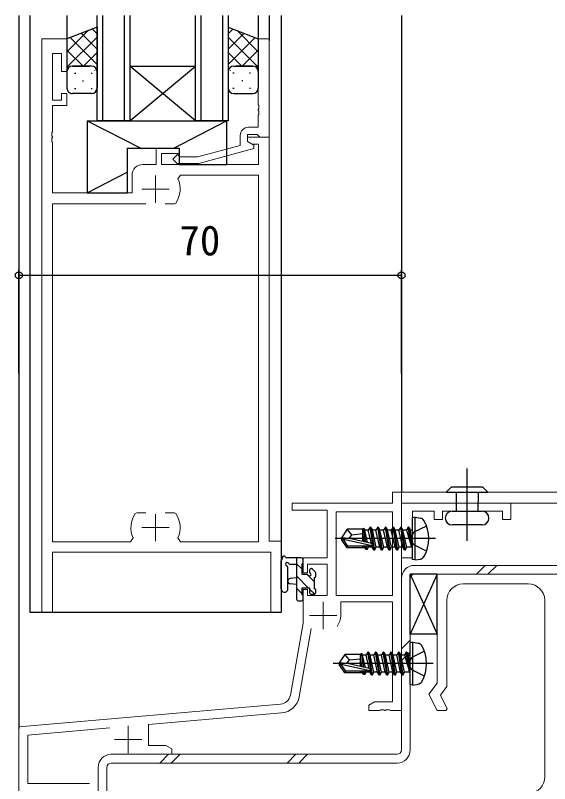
# Model space of a CAD drawing. Units: millimetres, scale not verified. Extents: x -437 to 438, y -281 to 278.
# Drawn here: x -329.6 to -231.9, y -176.9 to -36.2 of the extents above; entities that cross this region are included whole.
import ezdxf
from ezdxf.enums import TextEntityAlignment as Align

# ---------------------------------------------------------------- set-up
doc = ezdxf.new("R2010")
doc.units = ezdxf.units.MM
doc.header["$LTSCALE"] = 2
doc.layers.add('0-3_YKK_11', color=7, linetype='Continuous', lineweight=18)
doc.layers.add('0-9_YSS_K', color=3, linetype='Continuous', lineweight=18)
for name, color, linetype in [('0-4_YKK_12', 2, 'Continuous'), ('0-5_YKK_13', 4, 'Continuous'), ('0-7_YKK_D', 6, 'Continuous')]:
    doc.layers.add(name, color=color, linetype=linetype)
doc.styles.add('ＭＳ ゴシック', font='')
doc.styles.get('ＭＳ ゴシック').set_extended_font_data('MS Gothic')

msp = doc.modelspace()

# ---------------------------------------------------------------- linework, layer by layer
at = {"layer": '0-3_YKK_11'}
for p, q in [((-303.995, -65.515), (-303.995, -70.515)), ((-306.495, -68.015), (-301.495, -68.015)), ((-303.995, -127.515), (-303.995, -132.515)), ((-306.495, -130.015), (-301.495, -130.015))]:
    msp.add_line(p, q, dxfattribs=at)
at = {"layer": '0-3_YKK_11', "color": 4}
for p, q in [((-235.795, -140.315), (-247.695, -140.315)), ((-232.795, -175.672), (-232.795, -143.315))]:
    msp.add_line(p, q, dxfattribs=at)
at = {"layer": '0-3_YKK_11', "color": 211}
for p, q in [((-273.295, -143.615), (-273.295, -148.615)), ((-275.795, -146.115), (-270.795, -146.115)), ((-275.507, -148.463), (-277.711, -160.964)), ((-308.995, -166.315), (-308.995, -171.315)), ((-311.495, -168.815), (-306.495, -168.815))]:
    msp.add_line(p, q, dxfattribs=at)
at = {"layer": '0-3_YKK_11'}
for points in [[(-324.795, -40.515), (-324.795, -145.515), (-322.865, -145.515), (-322.865, -134.515), (-282.925, -134.515), (-282.925, -145.515), (-280.995, -145.515), (-280.995, -132.515), (-283.195, -132.515), (-283.195, -58.515), (-287.195, -58.515), (-287.195, -59.315), (-286.329, -59.815), (-285.125, -59.815), (-285.125, -63.515), (-302.895, -63.515), (-302.895, -61.515), (-299.695, -61.515), (-299.695, -60.515), (-303.895, -60.515), (-303.895, -63.515), (-306.295, -63.515)], [(-308.295, -65.515), (-308.295, -68.715), (-322.865, -68.715), (-322.865, -59.473), (-322.985, -59.29), (-322.985, -58.74), (-322.865, -58.557), (-322.865, -58.473), (-322.985, -58.29), (-322.985, -57.74), (-322.865, -57.557), (-322.865, -52.715), (-320.195, -52.715), (-320.195, -50.515), (-321.195, -50.515), (-321.195, -51.715), (-322.865, -51.715), (-322.865, -43.215), (-321.195, -43.215), (-321.195, -46.515), (-320.195, -46.515), (-320.195, -40.515), (-324.795, -40.515)], [(-283.195, -58.515), (-283.195, -40.515), (-285.195, -40.515), (-285.195, -52.557), (-285.075, -52.74), (-285.075, -53.29), (-285.195, -53.473), (-285.195, -53.557), (-285.075, -53.74), (-285.075, -54.29), (-285.195, -54.473), (-285.195, -56.715), (-286.995, -56.715)], [(-288.495, -58.215), (-288.495, -60.035), (-296.256, -62.115), (-299.546, -62.115), (-299.97, -61.691), (-300.819, -62.539), (-300.043, -63.315), (-296.098, -63.315), (-285.995, -60.608), (-285.995, -60.008), (-287.195, -59.315), (-287.195, -58.015), (-285.395, -58.015), (-285.195, -58.215), (-284.895, -58.515), (-283.195, -58.515)], [(-299.898, -66.152), (-299.443, -65.445), (-285.125, -65.445), (-285.125, -132.585), (-299.443, -132.585), (-299.898, -131.878)], [(-308.091, -131.878), (-308.546, -132.585), (-322.865, -132.585), (-322.865, -70.715), (-305.745, -70.715)], [(-302.245, -70.715), (-300.548, -70.715), (-300.302, -70.586)], [(-305.745, -127.315), (-307.441, -127.315), (-307.688, -127.443)], [(-300.302, -127.443), (-300.548, -127.315), (-302.245, -127.315)]]:
    msp.add_lwpolyline(points, dxfattribs=at)
at = {"layer": '0-3_YKK_11', "color": 211}
for points in [[(-279.316, -160.68), (-276.995, -147.515), (-276.995, -141.315), (-276.195, -141.315), (-276.195, -142.415), (-272.595, -142.415), (-272.595, -136.715), (-276.195, -136.715), (-276.195, -138.315), (-276.995, -138.315), (-276.995, -135.515), (-272.595, -135.515), (-272.595, -126.815), (-278.995, -126.815), (-278.995, -125.515), (-260.625, -125.515), (-260.625, -123.515), (-258.995, -123.515), (-258.995, -163.515), (-261.036, -163.515), (-261.22, -163.395), (-261.77, -163.395), (-261.953, -163.515), (-262.036, -163.515), (-262.22, -163.395), (-262.77, -163.395), (-262.953, -163.515), (-264.995, -163.515), (-264.995, -162.515), (-263.904, -161.885), (-260.625, -161.885), (-260.625, -143.615), (-270.095, -143.615), (-270.095, -146.115)], [(-314.495, -178.485), (-314.495, -188.515), (-315.995, -188.515), (-315.995, -183.973), (-315.875, -183.79), (-315.875, -183.24), (-315.995, -183.057), (-315.995, -178.515), (-328.995, -178.515), (-328.995, -166.515), (-281.111, -162.326)], [(-280.969, -163.949), (-305.295, -166.078), (-305.295, -169.885), (-302.086, -169.885), (-300.995, -170.515), (-300.995, -171.515), (-306.845, -171.515)], [(-312.364, -166.696), (-327.365, -168.008), (-327.365, -176.885), (-316.095, -176.885)]]:
    msp.add_lwpolyline(points, dxfattribs=at)
for points in [[(-238.995, -125.515), (-258.995, -125.515), (-258.995, -135.515), (-256.995, -135.515), (-256.995, -132.686), (-257.138, -132.494), (-257.138, -131.536), (-256.995, -131.344), (-256.995, -127.015), (-252.995, -127.015), (-252.995, -128.515), (-251.495, -128.515), (-251.495, -127.015), (-240.495, -127.015), (-240.495, -128.515), (-238.995, -128.515)], [(-260.625, -142.415), (-260.625, -127.145), (-270.965, -127.145), (-270.965, -142.415)]]:
    msp.add_lwpolyline(points, close=True, dxfattribs=at)
at = {"layer": '0-3_YKK_11', "color": 4}
msp.add_lwpolyline([(-250.695, -143.315), (-250.695, -159.115), (-251.887, -160.705), (-250.648, -163.183), (-250.853, -163.515), (-252.495, -163.515), (-253.995, -160.515), (-252.495, -158.515), (-252.495, -138.515), (-210.995, -138.515), (-210.995, -143.515), (-212.495, -143.515), (-212.495, -140.015), (-222.627, -140.015)], dxfattribs=at)
at = {"layer": '0-3_YKK_11'}
for centre, radius, start, end in [((-286.995, -58.215), 1.5, 90.00001, 179.99999), ((-306.295, -65.515), 2, 90.00001, 179.99999), ((-303.995, -68.015), 4.5, 325.15008, 24.45637), ((-303.995, -130.015), 4.5, 145.15008, 204.45637), ((-303.995, -130.015), 4.5, 335.54363, 34.84992)]:
    msp.add_arc(centre, radius, start, end, dxfattribs=at)
at = {"layer": '0-3_YKK_11', "color": 4}
for centre, start, end in [((-247.695, -143.315), 90.00001, 179.99999), ((-235.795, -143.315), 0.00001, 89.99999), ((-235.795, -175.672), 274.99999, 0)]:
    msp.add_arc(centre, 3, start, end, dxfattribs=at)
at = {"layer": '0-3_YKK_11', "color": 211}
for centre, radius, start, end in [((-273.295, -146.115), 3.2, 321.63348, 359.99999), ((-281.286, -160.333), 2, 275, 350), ((-281.286, -160.333), 3.63, 275.00001, 350.00001)]:
    msp.add_arc(centre, radius, start, end, dxfattribs=at)
at = {"layer": '0-4_YKK_12'}
for p, q in [((-328.995, -36.215), (-328.995, -166.79)), ((-326.995, -36.215), (-326.995, -145.515)), ((-320.195, -36.215), (-320.195, -40.515)), ((-314.695, -55.515), (-314.695, -36.215)), ((-313.695, -36.215), (-313.695, -55.515)), ((-309.695, -55.515), (-309.695, -36.215)), ((-296.695, -55.515), (-296.695, -36.215)), ((-295.695, -36.215), (-295.695, -55.515)), ((-291.695, -55.515), (-291.695, -36.215)), ((-285.195, -36.215), (-285.195, -40.515)), ((-283.195, -36.215), (-283.195, -40.815)), ((-280.995, -36.215), (-280.995, -145.515)), ((-258.995, -36.215), (-258.995, -123.515)), ((-308.695, -45.515), (-296.695, -45.515)), ((-308.695, -55.515), (-296.695, -45.515)), ((-296.695, -55.515), (-308.695, -45.515)), ((-308.695, -55.515), (-296.695, -55.515)), ((-326.995, -145.515), (-280.995, -145.515))]:
    msp.add_line(p, q, dxfattribs=at)
for points in [[(-308.695, -36.215), (-308.695, -55.515), (-314.695, -55.515)], [(-290.695, -36.215), (-290.695, -55.515), (-296.695, -55.515)]]:
    msp.add_lwpolyline(points, dxfattribs=at)
at = {"layer": '0-5_YKK_13'}
for p, q in [((-320.195, -42.874), (-316.313, -38.993)), ((-314.695, -39.583), (-315.575, -38.703)), ((-314.695, -38.358), (-314.695, -46.515)), ((-290.695, -38.358), (-290.695, -46.515)), ((-290.695, -39.583), (-289.815, -38.703)), ((-285.195, -42.874), (-289.076, -38.993)), ((-320.195, -45.703), (-314.695, -40.203)), ((-314.695, -45.24), (-319.638, -40.296)), ((-314.695, -42.411), (-317.606, -39.5)), ((-290.695, -42.411), (-287.783, -39.5)), ((-285.195, -45.703), (-290.695, -40.203)), ((-290.695, -45.24), (-285.752, -40.296)), ((-317.248, -45.515), (-320.195, -42.568)), ((-317.179, -45.515), (-314.695, -43.031)), ((-288.211, -45.515), (-290.695, -43.031)), ((-288.142, -45.515), (-285.195, -42.568)), ((-319.84, -45.751), (-320.195, -45.396)), ((-319.195, -45.515), (-316.095, -45.515)), ((-315.695, -45.515), (-319.195, -45.515)), ((-315.121, -46.286), (-315.095, -46.259)), ((-290.268, -46.286), (-290.295, -46.259)), ((-289.695, -45.515), (-286.195, -45.515)), ((-286.195, -45.515), (-289.295, -45.515)), ((-285.549, -45.751), (-285.195, -45.396)), ((-320.195, -46.515), (-320.195, -49.515)), ((-318.797, -46.777), (-318.597, -46.777)), ((-315.767, -46.777), (-315.567, -46.777)), ((-314.695, -46.515), (-314.695, -49.515)), ((-290.695, -46.515), (-290.695, -49.515)), ((-289.622, -46.777), (-289.822, -46.777)), ((-286.592, -46.777), (-286.792, -46.777)), ((-285.195, -46.515), (-285.195, -49.515)), ((-317.382, -48.192), (-317.182, -48.192)), ((-288.007, -48.192), (-288.207, -48.192)), ((-315.696, -50.515), (-319.195, -50.515)), ((-318.797, -49.607), (-318.597, -49.607)), ((-315.767, -49.607), (-315.567, -49.607)), ((-289.622, -49.607), (-289.822, -49.607)), ((-289.693, -50.515), (-286.195, -50.515)), ((-286.592, -49.607), (-286.792, -49.607)), ((-316.495, -55.515), (-316.495, -68.715)), ((-316.495, -55.515), (-290.995, -55.515)), ((-316.495, -55.515), (-306.687, -60.515)), ((-300.654, -60.515), (-290.995, -55.515)), ((-290.995, -55.515), (-290.995, -63.515)), ((-309.195, -60.515), (-309.195, -68.715)), ((-309.195, -60.515), (-299.695, -60.515)), ((-299.695, -60.515), (-299.695, -63.515)), ((-299.695, -63.515), (-290.995, -63.515)), ((-316.495, -68.715), (-309.195, -64.936)), ((-316.495, -68.715), (-309.195, -68.715)), ((-246.995, -132.41), (-246.995, -119.167)), ((-250.807, -123.515), (-249.837, -122.545)), ((-250.807, -123.515), (-243.195, -123.515)), ((-249.837, -122.545), (-244.165, -122.545)), ((-248.997, -123.515), (-249.001, -127.015)), ((-244.997, -123.515), (-245.001, -127.015)), ((-243.195, -123.515), (-244.165, -122.545)), ((-249.751, -127.015), (-244.251, -127.015)), ((-256.495, -128.103), (-256.995, -128.191)), ((-256.995, -135.838), (-256.995, -128.191)), ((-256.495, -128.103), (-255.52, -128.275)), ((-256.495, -135.927), (-256.495, -128.103)), ((-268.949, -130.315), (-269.995, -131.865)), ((-266.024, -130.315), (-268.949, -130.315)), ((-268.095, -131.315), (-268.949, -130.315)), ((-266.095, -132.559), (-266.095, -130.315)), ((-266.024, -130.315), (-265.929, -130.115)), ((-265.929, -130.115), (-265.727, -130.465)), ((-265.505, -132.693), (-265.929, -130.115)), ((-265.062, -130.465), (-265.727, -130.465)), ((-265.209, -132.76), (-265.727, -130.465)), ((-264.745, -129.915), (-265.062, -130.465)), ((-264.508, -132.92), (-265.062, -130.465)), ((-264.045, -134.115), (-264.745, -129.915)), ((-264.645, -129.915), (-264.745, -129.915)), ((-264.645, -129.915), (-263.945, -134.115)), ((-264.645, -129.915), (-264.327, -130.465)), ((-263.627, -133.565), (-264.327, -130.465)), ((-263.662, -130.465), (-264.327, -130.465)), ((-263.345, -129.915), (-263.662, -130.465)), ((-262.645, -134.115), (-263.345, -129.915)), ((-263.245, -129.915), (-263.345, -129.915)), ((-263.245, -129.915), (-262.545, -134.115)), ((-263.245, -129.915), (-262.927, -130.465)), ((-262.227, -133.565), (-262.927, -130.465)), ((-262.262, -130.465), (-262.927, -130.465)), ((-261.945, -129.915), (-262.262, -130.465)), ((-261.245, -134.115), (-261.945, -129.915)), ((-261.845, -129.915), (-261.945, -129.915)), ((-261.845, -129.915), (-261.145, -134.115)), ((-261.845, -129.915), (-261.527, -130.465)), ((-260.827, -133.565), (-261.527, -130.465)), ((-260.862, -130.465), (-261.527, -130.465)), ((-260.545, -129.915), (-260.862, -130.465)), ((-259.845, -134.115), (-260.545, -129.915)), ((-260.445, -129.915), (-260.545, -129.915)), ((-260.445, -129.915), (-259.745, -134.115)), ((-260.445, -129.915), (-260.127, -130.465)), ((-259.427, -133.565), (-260.127, -130.465)), ((-259.462, -130.465), (-260.127, -130.465)), ((-259.145, -129.915), (-259.462, -130.465)), ((-258.762, -133.565), (-259.462, -130.465)), ((-258.445, -134.115), (-259.145, -129.915)), ((-259.045, -129.915), (-259.145, -129.915)), ((-259.045, -129.915), (-258.727, -130.465)), ((-259.045, -129.915), (-258.345, -134.115)), ((-258.027, -133.565), (-258.727, -130.465)), ((-258.062, -130.465), (-258.727, -130.465)), ((-257.745, -129.915), (-258.062, -130.465)), ((-258.062, -130.465), (-257.145, -133.515)), ((-257.645, -129.915), (-257.745, -129.915)), ((-257.645, -129.915), (-257.745, -129.915)), ((-257.145, -133.515), (-257.745, -129.915)), ((-257.645, -129.915), (-257.327, -130.465)), ((-257.645, -129.915), (-257.045, -133.515)), ((-257.195, -130.465), (-257.327, -130.465)), ((-257.045, -133.515), (-257.327, -130.465)), ((-244.251, -129.515), (-249.751, -129.515)), ((-252.795, -132.015), (-271.105, -132.015)), ((-269.995, -131.865), (-269.995, -132.165)), ((-268.488, -132.015), (-269.995, -131.865)), ((-268.488, -132.015), (-269.995, -132.015)), ((-269.633, -132.165), (-269.995, -132.165)), ((-268.949, -133.715), (-269.995, -132.165)), ((-264.385, -133.358), (-269.633, -132.165)), ((-264.488, -132.924), (-268.488, -132.015)), ((-265.771, -132.633), (-266.095, -130.966)), ((-268.949, -133.715), (-268.79, -133.415)), ((-266.095, -133.715), (-266.095, -133.415)), ((-265.502, -134.015), (-265.619, -133.415)), ((-265.287, -134.015), (-265.386, -133.415)), ((-265.287, -134.015), (-265.027, -133.565)), ((-265.027, -133.565), (-265.062, -133.412)), ((-264.362, -133.565), (-265.027, -133.565)), ((-263.945, -134.115), (-263.627, -133.565)), ((-262.962, -133.565), (-263.627, -133.565)), ((-262.545, -134.115), (-262.227, -133.565)), ((-261.562, -133.565), (-262.227, -133.565)), ((-261.145, -134.115), (-260.827, -133.565)), ((-260.162, -133.565), (-260.827, -133.565)), ((-259.745, -134.115), (-259.427, -133.565)), ((-258.762, -133.565), (-259.427, -133.565)), ((-258.445, -134.115), (-258.762, -133.565)), ((-258.345, -134.115), (-258.027, -133.565)), ((-257.195, -133.565), (-258.027, -133.565)), ((-257.045, -133.515), (-257.145, -133.515)), ((-265.676, -133.715), (-268.949, -133.715)), ((-265.287, -134.015), (-265.502, -134.015)), ((-263.945, -134.115), (-264.045, -134.115)), ((-262.545, -134.115), (-262.645, -134.115)), ((-261.145, -134.115), (-261.245, -134.115)), ((-259.745, -134.115), (-259.845, -134.115)), ((-258.345, -134.115), (-258.445, -134.115)), ((-280.995, -141.243), (-280.995, -136.08)), ((-277.295, -135.515), (-279.975, -135.515)), ((-278.195, -135.515), (-278.195, -143.115)), ((-276.995, -136.415), (-276.995, -135.815)), ((-256.495, -135.927), (-256.995, -135.838)), ((-256.495, -135.927), (-255.52, -135.755)), ((-279.795, -141.243), (-279.792, -137.282)), ((-279.375, -136.715), (-278.195, -136.715)), ((-277.195, -137.613), (-278.195, -136.613)), ((-275.795, -137.815), (-275.795, -138.154)), ((-274.783, -138.103), (-275.283, -137.603)), ((-278.195, -139.215), (-279.339, -139.317)), ((-276.038, -141.015), (-278.195, -138.858)), ((-274.895, -139.913), (-276.184, -138.624)), ((-274.895, -141.215), (-274.895, -139.115)), ((-274.695, -138.915), (-274.695, -138.315)), ((-252.495, -138.515), (-257.395, -138.515)), ((-257.395, -149.515), (-257.395, -138.515)), ((-252.495, -138.515), (-257.395, -149.515)), ((-257.395, -138.515), (-252.495, -149.515)), ((-252.495, -149.515), (-252.495, -138.515)), ((-278.195, -140.415), (-279.339, -140.313)), ((-277.195, -142.103), (-278.195, -141.103)), ((-274.866, -142.186), (-275.795, -141.258)), ((-274.695, -141.915), (-274.695, -141.415)), ((-277.895, -143.415), (-277.295, -143.415)), ((-276.995, -143.115), (-276.995, -142.515)), ((-275.495, -142.215), (-274.995, -142.215)), ((-252.495, -149.515), (-257.395, -149.515)), ((-256.895, -151.003), (-257.395, -151.091)), ((-257.395, -158.738), (-257.395, -151.091)), ((-256.895, -151.003), (-255.92, -151.175)), ((-256.895, -158.827), (-256.895, -151.003)), ((-269.349, -153.215), (-270.395, -154.765)), ((-266.424, -153.215), (-269.349, -153.215)), ((-268.495, -154.215), (-269.349, -153.215)), ((-266.495, -155.459), (-266.495, -153.215)), ((-266.424, -153.215), (-266.329, -153.015)), ((-266.329, -153.015), (-266.127, -153.365)), ((-265.905, -155.593), (-266.329, -153.015)), ((-265.145, -152.815), (-265.462, -153.365)), ((-264.445, -157.015), (-265.145, -152.815)), ((-265.045, -152.815), (-265.145, -152.815)), ((-265.045, -152.815), (-264.345, -157.015)), ((-265.045, -152.815), (-264.727, -153.365)), ((-263.745, -152.815), (-264.062, -153.365)), ((-263.045, -157.015), (-263.745, -152.815)), ((-263.645, -152.815), (-263.745, -152.815)), ((-263.645, -152.815), (-262.945, -157.015)), ((-263.645, -152.815), (-263.327, -153.365)), ((-262.345, -152.815), (-262.662, -153.365)), ((-261.645, -157.015), (-262.345, -152.815)), ((-262.245, -152.815), (-262.345, -152.815)), ((-262.245, -152.815), (-261.545, -157.015)), ((-262.245, -152.815), (-261.927, -153.365)), ((-260.945, -152.815), (-261.262, -153.365)), ((-260.245, -157.015), (-260.945, -152.815)), ((-260.845, -152.815), (-260.945, -152.815)), ((-260.845, -152.815), (-260.145, -157.015)), ((-260.845, -152.815), (-260.527, -153.365)), ((-259.545, -152.815), (-259.862, -153.365)), ((-258.845, -157.015), (-259.545, -152.815)), ((-259.445, -152.815), (-259.545, -152.815)), ((-259.445, -152.815), (-259.127, -153.365)), ((-259.445, -152.815), (-258.745, -157.015)), ((-258.145, -152.815), (-258.462, -153.365)), ((-258.045, -152.815), (-258.145, -152.815)), ((-258.045, -152.815), (-258.145, -152.815)), ((-257.545, -156.415), (-258.145, -152.815)), ((-258.045, -152.815), (-257.727, -153.365)), ((-258.045, -152.815), (-257.445, -156.415)), ((-266.171, -155.533), (-266.495, -153.866)), ((-265.462, -153.365), (-266.127, -153.365)), ((-265.609, -155.66), (-266.127, -153.365)), ((-264.908, -155.82), (-265.462, -153.365)), ((-264.027, -156.465), (-264.727, -153.365)), ((-264.062, -153.365), (-264.727, -153.365)), ((-262.627, -156.465), (-263.327, -153.365)), ((-262.662, -153.365), (-263.327, -153.365)), ((-261.227, -156.465), (-261.927, -153.365)), ((-261.262, -153.365), (-261.927, -153.365)), ((-259.827, -156.465), (-260.527, -153.365)), ((-259.862, -153.365), (-260.527, -153.365)), ((-259.162, -156.465), (-259.862, -153.365)), ((-258.427, -156.465), (-259.127, -153.365)), ((-258.462, -153.365), (-259.127, -153.365)), ((-258.462, -153.365), (-257.545, -156.415)), ((-257.595, -153.365), (-257.727, -153.365)), ((-257.445, -156.415), (-257.727, -153.365)), ((-253.195, -154.915), (-271.505, -154.915)), ((-270.395, -154.765), (-270.395, -155.065)), ((-268.888, -154.915), (-270.395, -154.765)), ((-268.888, -154.915), (-270.395, -154.915)), ((-270.033, -155.065), (-270.395, -155.065)), ((-269.349, -156.615), (-270.395, -155.065)), ((-264.785, -156.258), (-270.033, -155.065)), ((-264.888, -155.824), (-268.888, -154.915)), ((-269.349, -156.615), (-269.19, -156.315)), ((-266.076, -156.615), (-269.349, -156.615)), ((-266.495, -156.615), (-266.495, -156.315)), ((-265.902, -156.915), (-266.019, -156.315)), ((-265.687, -156.915), (-265.902, -156.915)), ((-265.687, -156.915), (-265.786, -156.315)), ((-265.687, -156.915), (-265.427, -156.465)), ((-265.427, -156.465), (-265.462, -156.312)), ((-264.762, -156.465), (-265.427, -156.465)), ((-264.345, -157.015), (-264.445, -157.015)), ((-264.345, -157.015), (-264.027, -156.465)), ((-263.362, -156.465), (-264.027, -156.465)), ((-262.945, -157.015), (-263.045, -157.015)), ((-262.945, -157.015), (-262.627, -156.465)), ((-261.962, -156.465), (-262.627, -156.465)), ((-261.545, -157.015), (-261.645, -157.015)), ((-261.545, -157.015), (-261.227, -156.465)), ((-260.562, -156.465), (-261.227, -156.465)), ((-260.145, -157.015), (-260.245, -157.015)), ((-260.145, -157.015), (-259.827, -156.465)), ((-259.162, -156.465), (-259.827, -156.465)), ((-258.845, -157.015), (-259.162, -156.465)), ((-258.745, -157.015), (-258.845, -157.015)), ((-258.745, -157.015), (-258.427, -156.465)), ((-257.595, -156.465), (-258.427, -156.465)), ((-257.445, -156.415), (-257.545, -156.415)), ((-256.895, -158.827), (-257.395, -158.738)), ((-256.895, -158.827), (-255.92, -158.655))]:
    msp.add_line(p, q, dxfattribs=at)
for points in [[(-314.695, -38.358), (-320.195, -40.515), (-320.195, -46.515)], [(-290.695, -38.358), (-285.195, -40.515), (-285.195, -46.515)], [(-262.645, -134.115), (-262.962, -133.565), (-263.662, -130.465)], [(-261.245, -134.115), (-261.562, -133.565), (-262.262, -130.465)], [(-259.845, -134.115), (-260.162, -133.565), (-260.862, -130.465)], [(-254.415, -129.715), (-256.732, -130.87), (-257.341, -132.015)], [(-264.543, -133.415), (-268.79, -133.415), (-269.633, -132.165)], [(-268.596, -132.015), (-268.095, -131.315), (-266.095, -131.115)], [(-254.415, -134.315), (-256.732, -133.16), (-257.341, -132.015)], [(-265.502, -134.015), (-265.762, -133.565), (-265.796, -133.415)], [(-264.045, -134.115), (-264.362, -133.565), (-264.406, -133.373)], [(-276.256, -138.615), (-277.195, -138.615), (-277.195, -136.615)], [(-277.195, -142.315), (-277.195, -141.015), (-275.795, -141.015), (-275.795, -141.915)], [(-254.815, -152.615), (-257.132, -153.77), (-257.741, -154.915)], [(-268.996, -154.915), (-268.495, -154.215), (-266.495, -154.015)], [(-263.045, -157.015), (-263.362, -156.465), (-264.062, -153.365)], [(-261.645, -157.015), (-261.962, -156.465), (-262.662, -153.365)], [(-260.245, -157.015), (-260.562, -156.465), (-261.262, -153.365)], [(-264.943, -156.315), (-269.19, -156.315), (-270.033, -155.065)], [(-254.815, -157.215), (-257.132, -156.06), (-257.741, -154.915)], [(-265.902, -156.915), (-266.162, -156.465), (-266.196, -156.315)], [(-264.445, -157.015), (-264.762, -156.465), (-264.806, -156.273)]]:
    msp.add_lwpolyline(points, dxfattribs=at)
for centre, radius, start, end in [((-319.195, -46.515), 1, 89.99998, 179.99988), ((-319.195, -46.515), 1, 89.99998, 179.99998), ((-315.695, -46.515), 1, 359.99998, 89.99998), ((-289.695, -46.515), 1, 89.99986, 179.99986), ((-286.195, -46.515), 1, 359.99996, 89.99986), ((-286.195, -46.515), 1, 359.99986, 89.99986), ((-319.195, -49.515), 1, 179.99998, 269.99998), ((-315.695, -49.515), 1, 269.99998, 359.99998), ((-289.695, -49.515), 1, 179.99986, 269.99986), ((-286.195, -49.515), 1, 269.99986, 359.99986), ((-249.751, -128.265), 1.25, 90, 270), ((-244.251, -128.265), 1.25, 270, 90), ((-255.676, -129.161), 0.9, 30.63591, 80), ((-260.495, -132.015), 6.5, 329.36409, 30.63591), ((-257.195, -130.265), 0.2, 270, 0), ((-264.543, -133.166), 0.248, 270, 77.19096), ((-257.195, -133.765), 0.2, 0, 90), ((-280.695, -136.08), 0.3, 130.52878, 180), ((-281.085, -135.624), 0.3, 310.52878, 10.52878), ((-280.495, -135.515), 0.3, 30, 190.52878), ((-279.975, -135.215), 0.3, 210, 270), ((-279.895, -136.715), 0.3, 30, 250.81024), ((-277.295, -135.815), 0.3, 0, 90), ((-277.195, -136.415), 0.2, 270, 0), ((-255.676, -134.868), 0.9, 280, 329.36409), ((-280.092, -137.281), 0.3, 359.95977, 70.81024), ((-279.375, -136.415), 0.3, 210, 270), ((-275.495, -137.815), 0.3, 45, 180), ((-276.256, -138.915), 0.3, 33.05573, 90), ((-275.795, -138.615), 0.25, 213.05573, 56.94427), ((-275.495, -138.154), 0.3, 180, 236.94427), ((-274.895, -138.915), 0.2, 270, 0), ((-274.995, -138.315), 0.3, 0, 45), ((-279.295, -139.815), 0.5, 95.09207, 264.90793), ((-280.395, -141.242), 0.6, 179.95977, 359.95977), ((-275.495, -141.915), 0.3, 180, 270), ((-274.995, -141.915), 0.3, 270, 0), ((-274.895, -141.415), 0.2, 0, 90), ((-277.895, -143.115), 0.3, 180, 270), ((-277.295, -143.115), 0.3, 270, 0), ((-277.195, -142.515), 0.2, 0, 90), ((-256.076, -152.061), 0.9, 30.63591, 80), ((-260.895, -154.915), 6.5, 329.36409, 30.63591), ((-257.595, -153.165), 0.2, 270, 0), ((-264.943, -156.066), 0.248, 270, 77.19096), ((-257.595, -156.665), 0.2, 0, 90), ((-256.076, -157.768), 0.9, 280, 329.36409)]:
    msp.add_arc(centre, radius, start, end, dxfattribs=at)
at = {"layer": '0-7_YKK_D'}
for p, q in [((-328.995, -101.813), (-328.995, -82.813)), ((-258.995, -101.813), (-258.995, -82.813)), ((-328.995, -83.813), (-258.995, -83.813))]:
    msp.add_line(p, q, dxfattribs=at)
for centre in [(-328.995, -83.813), (-258.995, -83.813)]:
    msp.add_circle(centre, 0.637, dxfattribs=at)
at = {"layer": '0-9_YSS_K', "color": 1}
for p, q in [((-245.298, -138.515), (-243.698, -136.915)), ((-243.175, -138.515), (-241.575, -136.915)), ((-258.995, -170.715), (-258.995, -139.315)), ((-257.395, -139.315), (-257.395, -170.715)), ((-258.995, -152.212), (-257.395, -150.612)), ((-258.995, -154.335), (-257.395, -152.735)), ((-312.095, -171.515), (-259.795, -171.515)), ((-303.232, -173.115), (-301.632, -171.515)), ((-301.109, -173.115), (-299.509, -171.515)), ((-279.898, -173.115), (-278.298, -171.515)), ((-277.775, -173.115), (-276.175, -171.515)), ((-314.495, -186.115), (-314.495, -173.915)), ((-312.895, -173.915), (-312.895, -186.115)), ((-259.795, -173.115), (-312.095, -173.115))]:
    msp.add_line(p, q, dxfattribs=at)
at = {"layer": '0-9_YSS_K', "color": 211}
msp.add_lwpolyline([(-220.995, -123.515), (-258.995, -123.515), (-258.995, -125.515), (-220.995, -125.515), (-207.995, -136.515), (-216.995, -136.515), (-216.995, -138.515)], dxfattribs=at)
at = {"layer": '0-9_YSS_K', "color": 1}
msp.add_lwpolyline([(-256.595, -136.915), (-219.995, -136.915), (-219.995, -138.515), (-256.595, -138.515)], dxfattribs=at)
for centre, radius, start, end in [((-256.595, -139.315), 2.4, 90, 180), ((-256.595, -139.315), 0.8, 90, 180), ((-312.095, -173.915), 2.4, 90, 180), ((-259.795, -170.715), 0.8, 270, 360), ((-259.795, -170.715), 2.4, 270, 0), ((-312.095, -173.915), 0.8, 90, 180)]:
    msp.add_arc(centre, radius, start, end, dxfattribs=at)

# ---------------------------------------------------------------- texts
at = {"layer": '0-7_YKK_D', "style": 'ＭＳ ゴシック'}
msp.add_text('70', height=5.499, dxfattribs=at).set_placement((-299.62, -81.813), align=Align.BOTTOM_LEFT)

doc.saveas('drawing.dxf')
